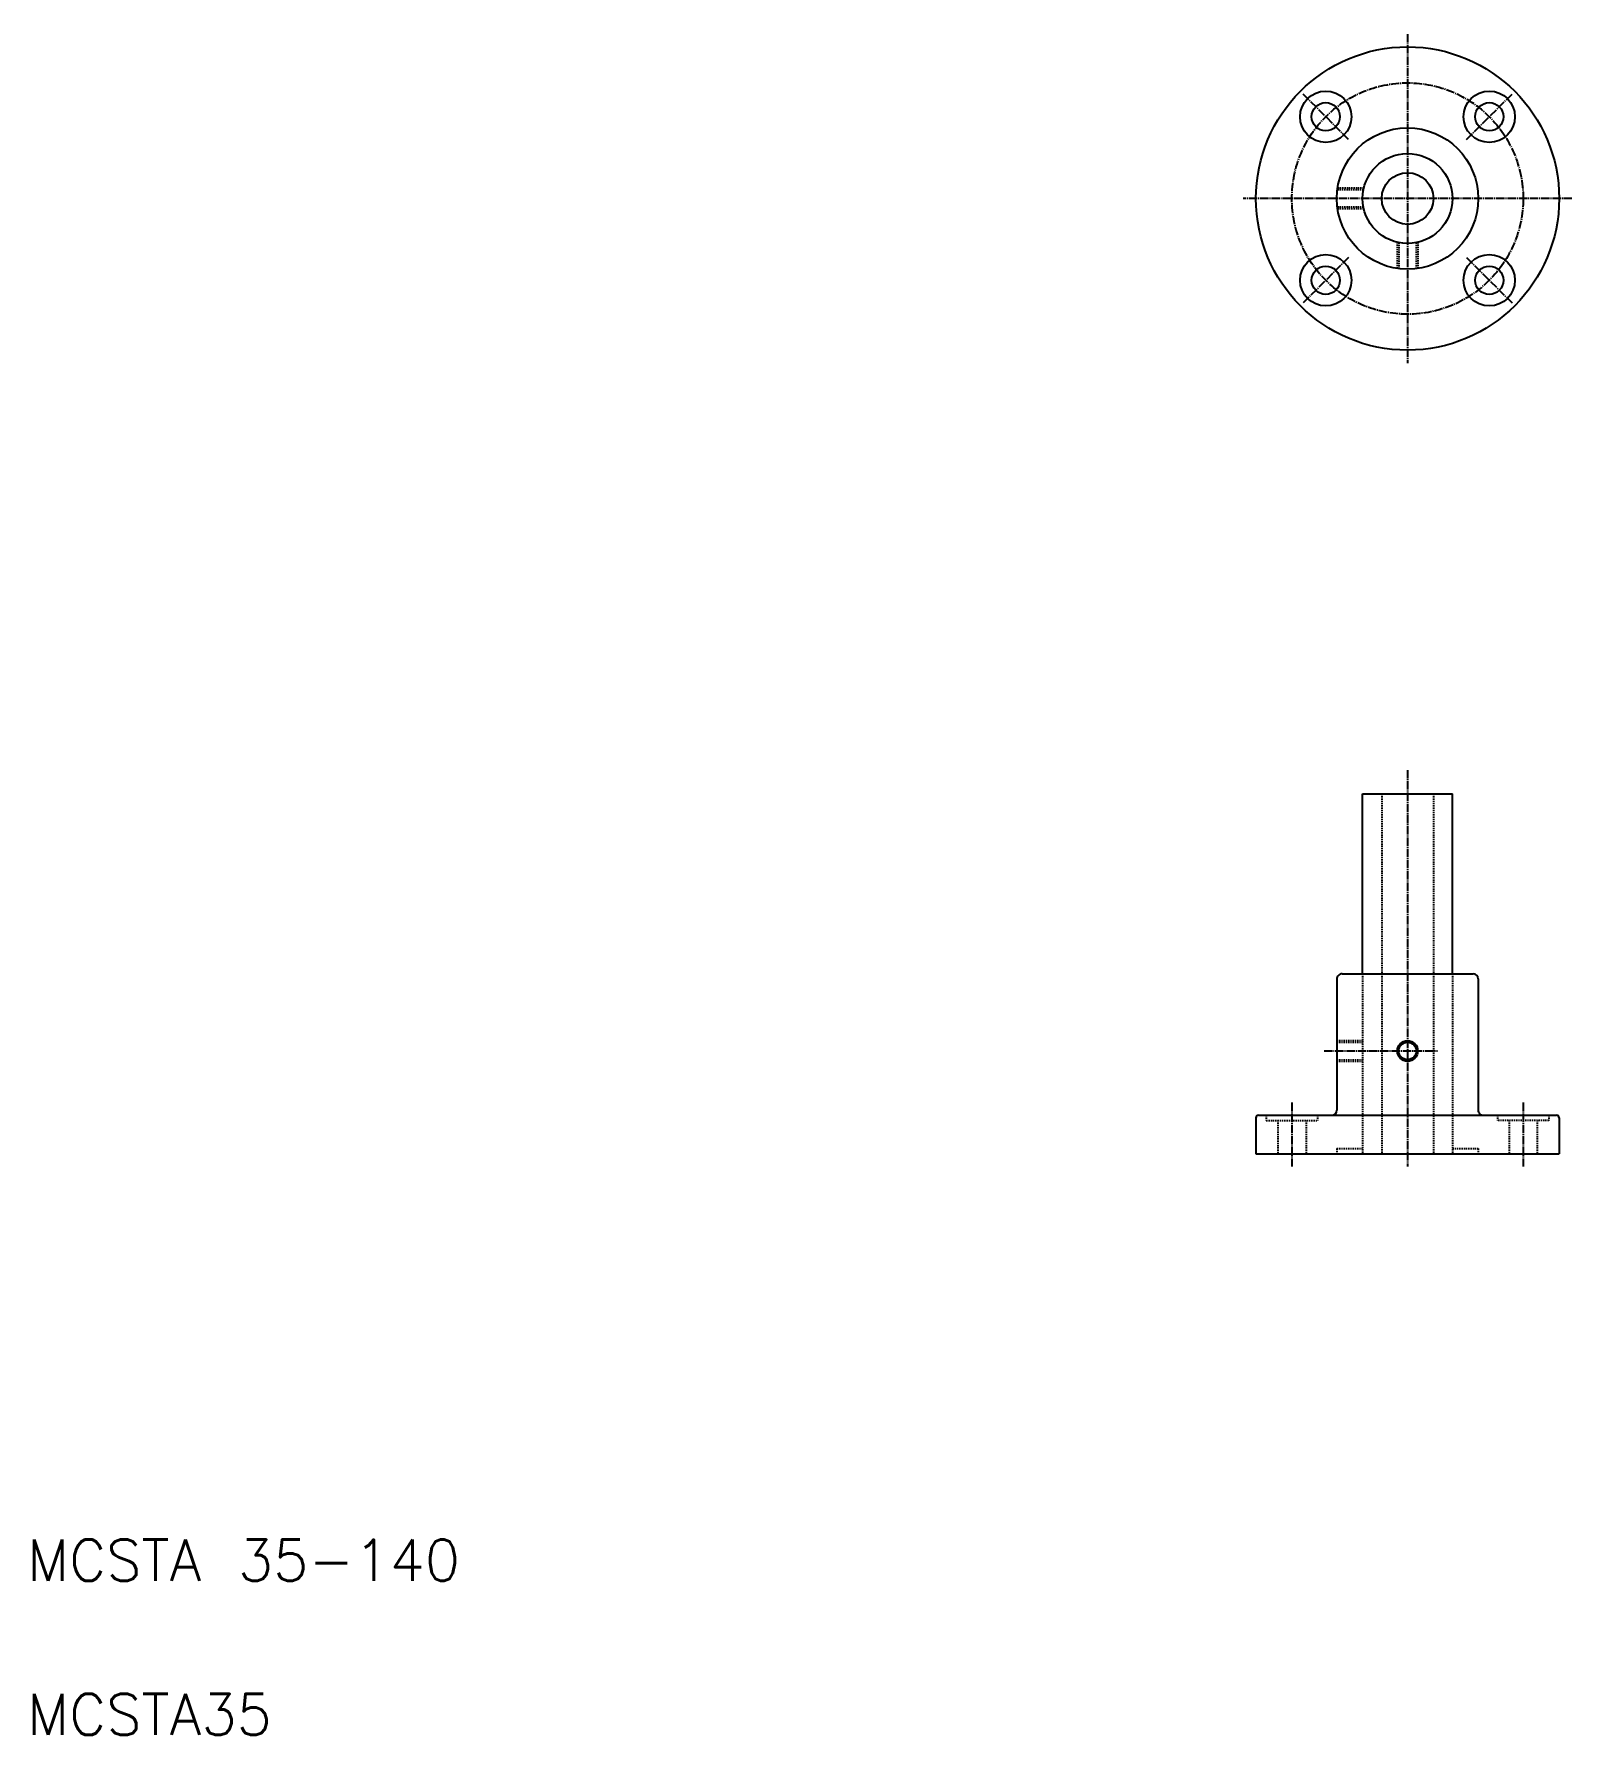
# Model space of a CAD drawing. Extents: x 43 to 641, y 40 to 702.
import ezdxf

# ---------------------------------------------------------------- set-up
doc = ezdxf.new("R2010")
doc.units = 0
doc.header["$LTSCALE"] = 0.25
doc.linetypes.add('CENTER', pattern=[17.5, 13, -1.5, 1.5, -1.5])
doc.linetypes.add('DASHED', pattern=[3.5, 2, -1.5])
doc.layers.get('0').update_dxf_attribs({"linetype": 'CONTINUOUS'})
doc.layers.add('CENTER', color=1, linetype='CENTER')
doc.styles.get("Standard").update_dxf_attribs({"font": 'txt', "bigfont": 'BIGFONT'})

msp = doc.modelspace()

# ---------------------------------------------------------------- linework, layer by layer
at = {"color": 3, "linetype": 'DASHED'}
for p, q in [((560.13, 641.22), (550.01, 641.22)), ((560.26, 641.82), (550.09, 641.82)), ((560.13, 634.42), (550.01, 634.42)), ((560.26, 633.82), (550.09, 633.82)), ((573.3, 620.79), (573.3, 610.62)), ((573.9, 620.66), (573.9, 610.54)), ((580.7, 620.66), (580.7, 610.54)), ((581.3, 620.79), (581.3, 610.62)), ((567.25, 406.15), (567.25, 266.15)), ((587.35, 406.15), (587.35, 266.15)), ((559.8, 336.15), (559.8, 266.15)), ((594.8, 336.15), (594.8, 266.15)), ((549.8, 310.15), (559.8, 310.15)), ((549.8, 309.55), (559.8, 309.55)), ((549.8, 302.75), (559.8, 302.75)), ((549.8, 302.15), (559.8, 302.15)), ((522.3, 281.15), (522.3, 279.15)), ((522.3, 279.15), (542.3, 279.15)), ((526.8, 279.15), (526.8, 266.15)), ((537.8, 279.15), (537.8, 266.15)), ((542.3, 281.15), (542.3, 279.15)), ((612.3, 281.15), (612.3, 279.15)), ((632.3, 279.15), (612.3, 279.15)), ((616.8, 279.15), (616.8, 266.15)), ((627.8, 279.15), (627.8, 266.15)), ((632.3, 281.15), (632.3, 279.15)), ((549.8, 268.15), (559.8, 268.15)), ((549.8, 268.15), (549.8, 266.15)), ((594.8, 268.15), (604.8, 268.15)), ((604.8, 268.15), (604.8, 266.15))]:
    msp.add_line(p, q, dxfattribs=at)
for p, q in [((555.18, 641.82), (555.18, 641.82)), ((557.72, 641.82), (557.72, 641.82)), ((559.8, 406.15), (594.8, 406.15)), ((559.8, 336.15), (559.8, 406.15)), ((594.8, 336.15), (594.8, 406.15)), ((549.8, 334.15), (549.8, 283.15)), ((551.8, 336.15), (602.8, 336.15)), ((604.8, 334.15), (604.8, 283.15)), ((518.3, 280.15), (518.3, 266.15)), ((519.3, 281.15), (635.3, 281.15)), ((636.3, 280.15), (636.3, 266.15)), ((518.3, 266.15), (636.3, 266.15))]:
    msp.add_line(p, q)
for centre, radius in [((577.3, 637.82), 59), ((545.48, 669.64), 10), ((545.48, 669.64), 5.5), ((609.12, 669.64), 10), ((609.12, 669.64), 5.5), ((577.3, 637.82), 27.5), ((577.3, 637.82), 17.5), ((577.3, 637.82), 10.05), ((545.48, 606), 10), ((609.12, 606), 10), ((545.48, 606), 5.5), ((609.12, 606), 5.5), ((577.3, 306.15), 3.4)]:
    msp.add_circle(centre, radius)
at = {"color": 3}
msp.add_circle((577.3, 306.15), 4, dxfattribs=at)
for centre, radius, start, end in [((551.8, 334.15), 2, 90, 180.00001), ((602.8, 334.15), 2, 0, 90), ((519.3, 280.15), 1, 90, 180.00001), ((547.8, 283.15), 2, 270, 0), ((606.8, 283.15), 2, 179.99999, 270), ((635.3, 280.15), 1, 0, 90)]:
    msp.add_arc(centre, radius, start, end)
at = {"layer": 'CENTER', "color": 1, "linetype": 'CENTER'}
for p, q in [((577.3, 701.82), (577.3, 573.82)), ((554.32, 660.81), (536.64, 678.48)), ((600.28, 660.81), (617.96, 678.48)), ((641.3, 637.82), (513.3, 637.82)), ((554.32, 614.84), (536.64, 597.17)), ((600.28, 614.84), (617.96, 597.17)), ((577.3, 415.46), (577.3, 261.15)), ((544.8, 306.15), (588.9, 306.15)), ((532.3, 286.15), (532.3, 261.15)), ((622.3, 286.15), (622.3, 261.15))]:
    msp.add_line(p, q, dxfattribs=at)
msp.add_circle((577.3, 637.82), 45, dxfattribs=at)

# ---------------------------------------------------------------- texts
for s, p in [('MCSTA 35-140', (40, 100)), ('MCSTA35', (40, 40))]:
    msp.add_text(s, height=16).set_placement(p)

doc.saveas('drawing.dxf')
